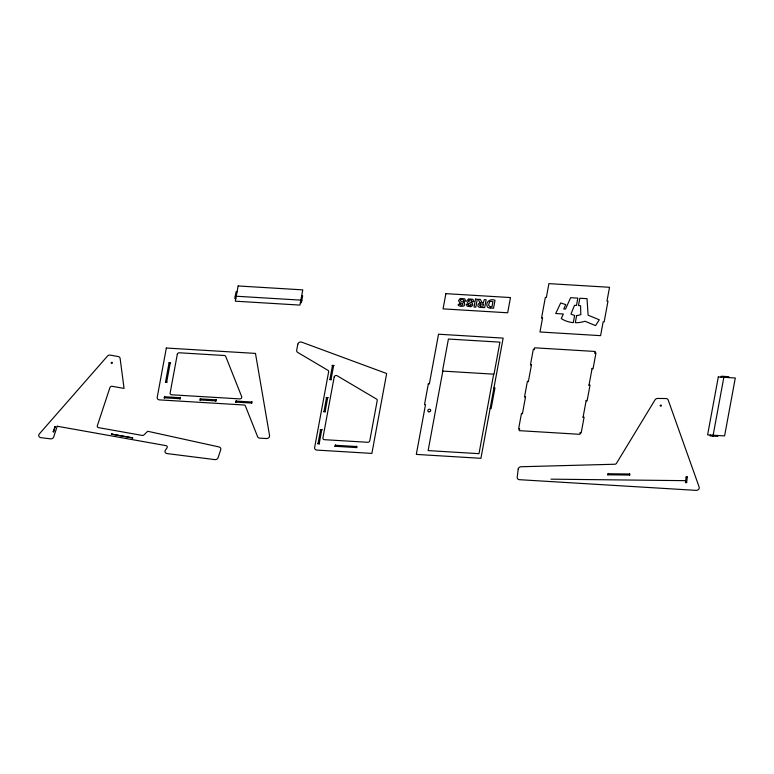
<?xml version="1.0" encoding="UTF-8"?>
<svg xmlns="http://www.w3.org/2000/svg" width="774" height="774" viewBox="0 0 774 774"><rect width="100%" height="100%" fill="white"/><g stroke="black" fill="none" stroke-linecap="round" stroke-linejoin="round"><path stroke-width="1.16" d="M607.996 474.801L608.171 473.369M629.523 475.043L629.697 473.601M685.435 482.734L686.18 476.726M686.596 482.744L687.341 476.745M165.442 382.462L169.129 362.522M166.671 382.133L170.212 362.987M164.214 398.184L164.552 396.356M180.023 399.142L180.361 397.304M200.011 400.342L200.35 398.513M215.82 401.3L216.159 399.471M235.809 402.509L236.147 400.68M251.618 403.467L251.956 401.629M318.008 443.744L320.63 429.58M323.938 411.662L326.56 397.497M329.869 379.589L332.491 365.415M319.159 443.812L321.781 429.647M325.09 411.739L327.712 397.565M331.02 379.657L333.642 365.483M335.161 446.288L335.423 444.847M356.524 447.575L356.795 446.143M442.496 371.075L448.417 339.031L499.936 342.147L494.015 374.181M519.644 428.777L519.296 430.654L579.919 434.32L580.268 432.434M522.402 413.848L525.575 396.694M528.332 381.766L531.506 364.612M534.263 349.693L534.611 347.807L595.235 351.464L594.887 353.35M542.603 317.756L539.971 331.988L600.595 335.655L603.149 321.82L604.146 321.878L607.977 301.183L606.971 301.125L609.535 287.289L548.911 283.632L546.347 297.458L545.351 297.4L541.529 318.095L542.526 318.162M583.025 417.515L586.199 400.361M588.956 385.433L592.129 368.279M710.377 435.046L710.213 435.946L717.769 436.401L717.933 435.501M721.087 377.132L721.252 376.241L728.808 376.696L728.634 377.586M712.97 436.11L724.009 376.406M53.367 431.708L55.06 426.58M53.522 431.737L55.206 426.609M111.669 434.224L111.843 433.692M132.412 437.92L132.586 437.387M489.507 301.937L488.578 305.082L489.729 306.552M480.896 304.105L481.138 304.105A9.617 8.233 -19.3 0 1 481.438 304.105L483.479 304.221L483.102 306.233L480.644 306.069M463.916 301.154L465.648 301.105L464.748 298.851L460.307 298.445L458.527 300.651L459.795 302.692A10.11 8.659 -19.3 0 0 461.014 303.127L461.488 303.282A12.365 10.594 -19.3 0 1 461.855 303.398L462.194 303.514A3.744 3.212 -19.3 0 1 462.62 303.708M472.092 301.647L473.814 301.599L472.914 299.344L468.541 298.909L466.712 301.076L467.96 303.185A10.11 8.659 -19.3 0 0 469.179 303.621L469.654 303.776A12.365 10.594 -19.3 0 1 470.031 303.892L470.369 304.008A3.744 3.212 -19.3 0 1 470.786 304.201M608.122 473.765L629.649 474.007M607.551 474.801L629.968 475.043M686.132 477.132L687.293 477.142M550.962 479.164L685.88 480.664M685.483 482.357L686.644 482.366M459.988 303.795C453.177 305.682 467.738 308.884 464.207 302.711M468.164 304.288L466.393 304.23L467.003 306.127L470.853 306.765L472.769 305.246L472.382 303.205A3.909 3.348 -19.3 0 0 471.25 302.566L471.211 302.518A9.452 8.088 -19.3 0 0 470.544 302.295L469.402 301.937M237.037 291.933L236.041 291.875L234.783 298.638L235.789 298.696M301.657 295.832L302.653 295.9L301.405 302.663L300.409 302.605M235.238 296.171L301.86 300.196M534.341 349.287L533.334 349.229L530.432 364.951L531.428 365.009M594.964 352.954L595.961 353.012L593.058 368.734L592.052 368.676M332.046 365.386L334.087 365.512M528.41 381.369L527.404 381.311L524.501 397.033L525.498 397.091M589.033 385.036L590.03 385.094L587.127 400.816L586.121 400.758M169.061 362.919L170.657 363.016M493.957 387.861L494.954 387.929L491.122 408.624L490.126 408.566M329.424 379.56L331.466 379.686M165.52 382.066L167.116 382.163M326.115 397.468L328.157 397.594M522.479 413.451L521.473 413.393L518.57 429.115L519.567 429.173M583.103 417.109L584.099 417.176L581.197 432.898L580.19 432.83M164.485 396.752L180.294 397.71M200.273 398.91L216.091 399.868M236.07 401.077L251.879 402.035M164.291 397.788L180.1 398.745M200.089 399.945L215.898 400.903M235.877 402.112L251.695 403.07M323.493 411.642L325.535 411.758M320.184 429.551L322.226 429.676M317.563 443.715L319.604 443.841M335.355 445.253L356.717 446.54M334.716 446.259L356.969 447.604M490.203 308.004L493.551 308.207L495.012 300.293C490.59 297.971 484.737 302.315 487.446 306.949A3.086 2.641 -19.3 0 0 488.636 307.752A5.911 5.06 -19.3 0 0 490.126 307.965M490.552 306.678L491.983 306.765L492.961 301.512L491.18 301.415A4.596 3.938 -19.3 0 0 490.726 301.415M111.717 434.088L132.46 437.784M111.243 434.146L132.847 437.997M54.625 426.503L55.641 426.687M52.932 431.631L53.948 431.815M461.275 301.463L462.378 301.802A9.452 8.088 -19.3 0 1 463.046 302.024L463.084 302.044A3.909 3.348 -19.3 0 1 464.226 302.682M468.618 301.463L468.541 301.018A0.997 0.851 -19.3 0 1 468.725 300.622M460.443 300.97L460.375 300.525A0.997 0.851 -19.3 0 1 460.559 300.128M471.085 304.453L470.853 305.266A1.954 1.674 -19.3 0 1 467.96 304.337M462.92 303.959L462.736 304.743A1.954 1.674 -19.3 0 1 459.795 303.843M481.776 302.073L480.354 299.412L478.235 299.277L479.493 301.802A6.753 5.786 -19.3 0 0 479.628 302.024L479.725 302.16A3.889 3.328 -19.3 0 0 480.606 302.934C478.787 302.508 476.494 305.914 478.932 307.104A3.715 3.173 -19.3 0 0 479.648 307.297L479.687 307.307A10.033 8.591 -19.3 0 0 480.722 307.423L484.669 307.665L486.13 299.761L484.321 299.644L483.305 302.915A4.547 3.899 -19.3 0 1 482.831 302.866M489.739 301.725A1.848 1.587 -19.3 0 1 490.532 301.444M482.473 302.779A1.529 1.306 -19.3 0 1 481.989 302.441M480.441 306.049A1.161 0.997 -19.3 0 1 480.557 304.105M468.589 300.486A2.09 1.79 -19.3 0 1 471.947 301.647M460.414 299.993A2.09 1.79 -19.3 0 1 463.781 301.154M660.222 405.721C662.051 407.463 661.373 403.477 660.222 405.721M111.243 362.909C113.033 364.728 112.424 360.694 111.243 362.909M518.203 469.102L517.196 477.277A2.738 2.351 -19.3 0 0 519.441 479.687L696.126 490.368A2.738 2.351 -19.3 0 0 699.154 487.059L668.185 400.013A2.738 2.351 -19.3 0 0 665.901 398.533L657.668 398.446A2.738 2.351 -19.3 0 0 655.017 399.868L616.51 463.287A1.829 1.567 -19.3 0 1 614.817 464.236L521.066 466.741A2.738 2.351 -19.3 0 0 518.203 469.102M166.333 348.029L157.219 397.343A2.738 2.351 -19.3 0 0 159.444 399.887L243.965 404.996A1.829 1.567 -19.3 0 1 245.377 405.934L257.616 436.739A2.738 2.351 -19.3 0 0 259.725 438.142L266.45 438.548A2.738 2.351 -19.3 0 0 269.565 435.578L255.478 353.408L166.333 348.029M177.304 354.279L170.125 393.086A1.829 1.567 -19.3 0 0 171.605 394.788L239.688 398.9A1.829 1.567 -19.3 0 0 241.691 396.656L225.718 356.437A1.829 1.567 -19.3 0 0 224.305 355.508L179.375 352.789A1.829 1.567 -19.3 0 0 177.304 354.279M238.14 285.964L235.325 301.183L299.944 305.091L302.76 289.863L238.14 285.964M297.806 344.217L296.694 350.235A2.738 2.351 -19.3 0 0 297.709 352.431L327.953 370.33A1.829 1.567 -19.3 0 1 328.64 371.791L314.631 447.536A2.738 2.351 -19.3 0 0 316.856 450.091L371.878 453.409L386.652 373.523L301.715 342.156A2.738 2.351 -19.3 0 0 297.806 344.217M334.194 376.967L322.913 437.978A1.829 1.567 -19.3 0 0 324.393 439.68L367.698 442.293A1.829 1.567 -19.3 0 0 369.769 440.812L377.219 400.535A1.829 1.567 -19.3 0 0 376.541 399.074L337.067 375.719A1.829 1.567 -19.3 0 0 334.194 376.967M428.332 383.904L424.51 404.599L425.507 404.657L416.306 454.406L480.925 458.314L503.148 338.112L438.529 334.213L429.338 383.962L428.332 383.904M445.872 293.656L443.057 308.874L507.676 312.783L510.492 297.555L445.872 293.656M442.825 371.094L428.128 450.594L478.98 453.67L493.677 374.161L442.825 371.094M475.497 299.112L474.027 307.026L475.836 307.133L477.306 299.228L475.497 299.112M574.618 315.54L573.302 322.632A26.616 22.794 -19.3 0 1 561.266 318.569L563.337 313.992L555.703 313.528L560.715 302.934L565.794 304.637L563.733 308.99L565.533 309.097L570.631 297.69L577.83 298.125L576.485 305.44L574.501 305.314L570.96 314.07L574.618 315.54M576.611 315.676L575.305 322.729A26.616 22.794 -19.3 0 0 585.018 321.258L595.554 325.612L599.279 319.788L588.114 315.192L587.031 298.677L579.832 298.242L578.478 305.556L580.548 305.682L580.839 314.67L576.611 315.676M718.311 376.967L707.6 434.882L724.59 435.907L735.3 377.993L718.311 376.967M57.228 426.242L53.687 436.962A2.719 2.332 -19.3 0 1 50.494 438.858L40.751 437.629A2.719 2.332 -19.3 0 1 39.319 433.943L107.451 356.117A2.719 2.332 -19.3 0 1 110.276 355.131L118.219 356.543A2.719 2.332 -19.3 0 1 120.105 358.372L124.063 388.413L112.191 386.303A1.848 1.587 -19.3 0 0 109.927 387.581L97.34 425.748A1.848 1.587 -19.3 0 0 98.569 427.645L142.203 435.423A1.848 1.587 -19.3 0 0 144.022 434.853L147.699 431.273L219.032 446.946A2.719 2.332 -19.3 0 1 220.725 449.713L218.075 457.724A2.719 2.332 -19.3 0 1 214.891 459.621L167.02 453.574A2.719 2.332 -19.3 0 1 165.442 450.071L166.971 447.991A1.848 1.587 -19.3 0 0 165.984 445.621L57.228 426.242M428.873 411.797A1.48 1.267 -19.3 0 0 430.663 410.056A1.48 1.267 -19.3 0 0 428.216 409.698A1.48 1.267 -19.3 0 0 428.873 411.797"/></g></svg>
